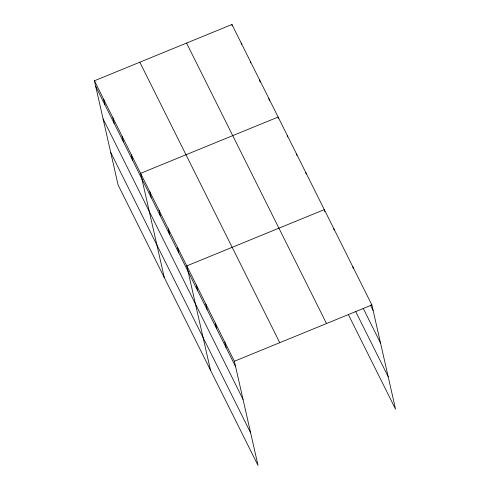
<?xml version="1.0" encoding="UTF-8"?>
<svg xmlns="http://www.w3.org/2000/svg" width="490" height="490" viewBox="0 0 490 490"><rect width="100%" height="100%" fill="white"/><g stroke="black" fill="none" stroke-linecap="round" stroke-linejoin="round"><path stroke-width="0.73" d="M94.429 80.776L234.373 361.252L258.059 465.5L118.115 185.024L94.429 80.776L231.942 24.5L371.885 304.976L395.571 409.224L348.329 314.543M234.373 361.252L371.885 304.976M370.416 305.043L373.135 310.489M363.206 308.332L380.54 343.074M355.538 311.248L388.166 376.639M186.561 43.071L326.505 323.547M139.809 62.206L279.753 342.675M95.685 86.295L235.629 366.765M103.09 118.874L243.028 399.35M110.716 152.445L250.653 432.915M352.849 266.829L353.168 268.208M333.819 228.683L334.131 230.061M324.772 211.68L324.3 209.61L186.794 265.886L210.48 370.14M305.834 172.59L306.146 173.968M296.597 154.081L296.909 155.459M287.361 135.565L287.673 136.949M278.436 118.433L278.124 117.055L140.612 173.331L164.297 277.585M268.888 98.545L269.359 100.615M259.651 80.035L260.123 82.1M250.415 61.52L250.727 62.904M241.178 43.01L241.49 44.388M231.942 24.5L232.254 25.878M224.855 342.179L226.111 347.692M215.343 323.106L216.592 328.625M205.825 304.033L207.08 309.551M196.306 284.96L197.562 290.478M177.558 247.377L178.807 252.895M168.321 228.867L169.577 234.385M159.085 210.357L160.34 215.87M149.848 191.841L151.104 197.36M131.375 154.822L132.631 160.34M122.139 136.312L123.394 141.824M112.902 117.802L114.158 123.315M103.666 99.286L104.921 104.805"/></g></svg>
